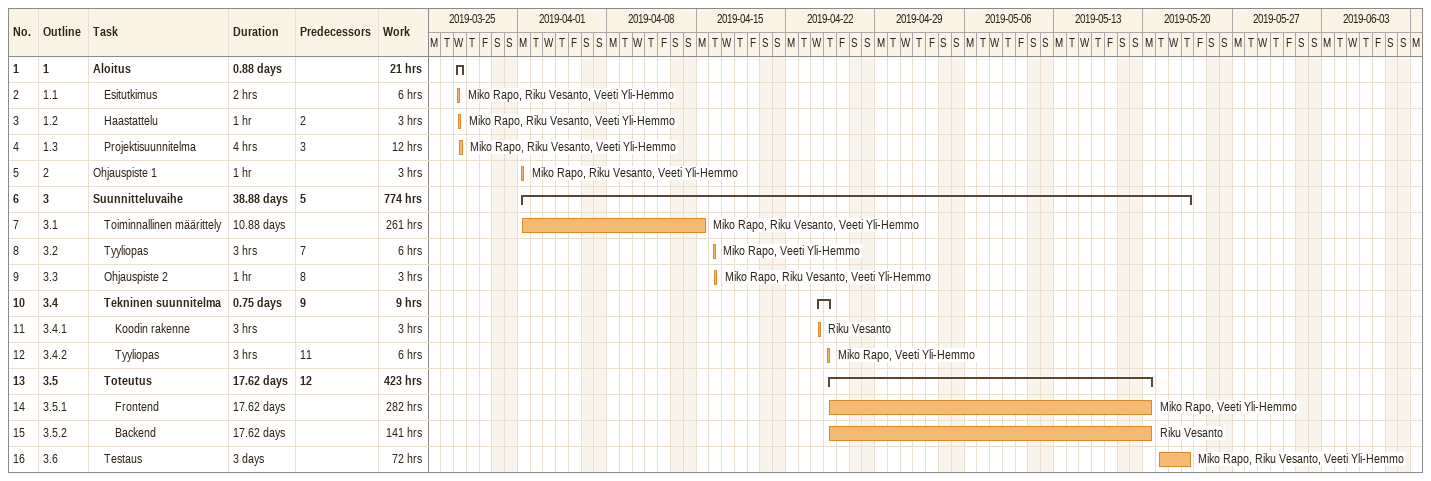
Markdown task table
| ID | WBS | Task | Duration | Start | Finish | Predecessors | Resources | Work (h) |
|---|---|---|---|---|---|---|---|---|
| 1 | 1 | **Aloitus** | 0.88d | 2019-03-27 | 2019-03-27 |  |  | 21 |
| 2 | 1.1 | Esitutkimus | 2h | 2019-03-27 | 2019-03-27 |  | Miko Rapo, Riku Vesanto, Veeti Yli-Hemmo | 6 |
| 3 | 1.2 | Haastattelu | 1h | 2019-03-27 | 2019-03-27 | 2 | Miko Rapo, Riku Vesanto, Veeti Yli-Hemmo | 3 |
| 4 | 1.3 | Projektisuunnitelma | 4h | 2019-03-27 | 2019-03-27 | 3 | Miko Rapo, Riku Vesanto, Veeti Yli-Hemmo | 12 |
| 5 | 2 | Ohjauspiste 1 | 1h | 2019-04-01 | 2019-04-01 |  | Miko Rapo, Riku Vesanto, Veeti Yli-Hemmo | 3 |
| 6 | 3 | **Suunnitteluvaihe** | 38.88d | 2019-04-01 | 2019-05-23 | 5 |  | 774 |
| 7 | 3.1 | Toiminnallinen määrittely | 10.88d | 2019-04-01 | 2019-04-15 |  | Miko Rapo, Riku Vesanto, Veeti Yli-Hemmo | 261 |
| 8 | 3.2 | Tyyliopas | 3h | 2019-04-16 | 2019-04-16 | 7 | Miko Rapo, Veeti Yli-Hemmo | 6 |
| 9 | 3.3 | Ohjauspiste 2 | 1h | 2019-04-16 | 2019-04-16 | 8 | Miko Rapo, Riku Vesanto, Veeti Yli-Hemmo | 3 |
| 10 | 3.4 | **Tekninen suunnitelma** | 0.75d | 2019-04-24 | 2019-04-25 | 9 |  | 9 |
| 11 | 3.4.1 | Koodin rakenne | 3h | 2019-04-24 | 2019-04-24 |  | Riku Vesanto | 3 |
| 12 | 3.4.2 | Tyyliopas | 3h | 2019-04-25 | 2019-04-25 | 11 | Miko Rapo, Veeti Yli-Hemmo | 6 |
| 13 | 3.5 | **Toteutus** | 17.62d | 2019-04-25 | 2019-05-20 | 12 |  | 423 |
| 14 | 3.5.1 | Frontend | 17.62d | 2019-04-25 | 2019-05-20 |  | Miko Rapo, Veeti Yli-Hemmo | 282 |
| 15 | 3.5.2 | Backend | 17.62d | 2019-04-25 | 2019-05-20 |  | Riku Vesanto | 141 |
| 16 | 3.6 | Testaus | 3d | 2019-05-21 | 2019-05-23 |  | Miko Rapo, Riku Vesanto, Veeti Yli-Hemmo | 72 |
